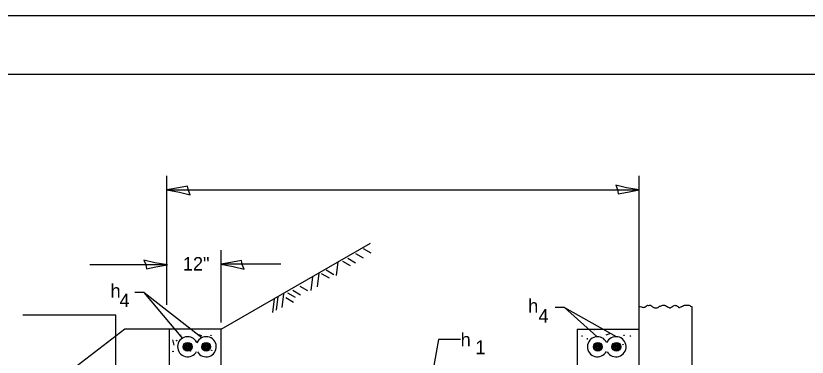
# Model space of a CAD drawing. Extents: x 2133490 to 2172050, y 2138301 to 2145980.
# Drawn here: x 2136576.6 to 2136915.5, y 2145528.1 to 2145674.5 of the extents above; entities that cross this region are included whole.
import ezdxf

# ---------------------------------------------------------------- set-up
doc = ezdxf.new("R2010")
doc.units = 0
for name, color, linetype in [('Level 40', 7, 'Continuous'), ('Level 63', 7, 'Continuous'), ('ROW_PR_Notes', 7, 'Continuous'), ('Sheets_50 Reference Boundary', 7, 'Continuous'), ('Sheets_General Details', 7, 'Continuous'), ('Sheets_Printer Plotting Border', 7, 'Continuous')]:
    doc.layers.add(name, color=color, linetype=linetype)

msp = doc.modelspace()

# ---------------------------------------------------------------- linework, layer by layer
at = {"layer": 'Level 40'}
for p, q in [((2136811.6, 2145549.38), (2136807.57, 2145549.38)), ((2136825.37, 2145536.91), (2136811.6, 2145549.38)), ((2136811.6, 2145549.38), (2136833.66, 2145536.91))]:
    msp.add_line(p, q, dxfattribs=at)
for centre, radius in [((2136824.26, 2145539.9), 0.0947), ((2136660.19, 2145537.43), 0.0947), ((2136819.09, 2145537.19), 0.0947), ((2136837.07, 2145537.43), 0.0947), ((2136839.78, 2145537.19), 0.0947), ((2136645.41, 2145535.22), 0.0947), ((2136650.19, 2145532.55), 1.89), ((2136649.16, 2145532.89), 0.473), ((2136650.19, 2145532.55), 1.42), ((2136650.19, 2145532.55), 0.947), ((2136649.85, 2145532.89), 0.473), ((2136650.19, 2145532.55), 0.473), ((2136651.21, 2145532.21), 0.473), ((2136658.13, 2145532.55), 1.89), ((2136657.11, 2145532.89), 0.473), ((2136658.13, 2145532.55), 1.42), ((2136658.13, 2145532.55), 0.947), ((2136657.79, 2145532.89), 0.473), ((2136658.13, 2145532.55), 0.473), ((2136659.16, 2145532.21), 0.473), ((2136825.81, 2145532.55), 1.89), ((2136824.79, 2145532.89), 0.473), ((2136825.81, 2145532.55), 1.42), ((2136825.81, 2145532.55), 0.947), ((2136825.47, 2145532.89), 0.473), ((2136825.81, 2145532.55), 0.473), ((2136826.84, 2145532.21), 0.473), ((2136833.76, 2145532.55), 1.89), ((2136832.73, 2145532.89), 0.473), ((2136832.39, 2145532.75), 0.0947), ((2136833.76, 2145532.55), 1.42), ((2136833.76, 2145532.55), 0.947), ((2136833.42, 2145532.89), 0.473), ((2136833.76, 2145532.55), 0.473), ((2136834.78, 2145532.21), 0.473), ((2136836.58, 2145533.49), 0.0947), ((2136643.93, 2145530.53), 0.0947), ((2136651.32, 2145530.78), 0.0947), ((2136660.44, 2145531.03), 0.0947)]:
    msp.add_circle(centre, radius, dxfattribs=at)
for centre, start, end in [((2136650.19, 2145532.55), 24.9941, 332.0982), ((2136658.13, 2145532.55), 209.5562, 156.8179), ((2136825.64, 2145532.54), 24.9941, 332.0982), ((2136833.59, 2145532.54), 209.5562, 156.8179)]:
    msp.add_arc(centre, 4.32, start, end, dxfattribs=at)
msp.add_spline([(2136843.44, 2145549.74), (2136844.46, 2145549.67), (2136845.07, 2145549.46), (2136845.8, 2145549.46), (2136846.14, 2145549.63), (2136846.75, 2145550.15), (2136847.1, 2145550.32), (2136847.53, 2145550.24), (2136848.35, 2145550.41), (2136849.17, 2145549.67), (2136849.73, 2145549.37), (2136850.46, 2145549.24), (2136850.98, 2145549.2), (2136851.45, 2145549.37), (2136852.14, 2145549.76), (2136852.44, 2145549.98), (2136852.7, 2145550.02), (2136853.65, 2145550.45), (2136854.3, 2145550.36), (2136854.82, 2145550.19), (2136855.51, 2145549.8), (2136856.41, 2145549.33), (2136856.67, 2145549.29), (2136857.1, 2145549.33), (2136857.54, 2145549.63), (2136858.27, 2145550.11), (2136858.78, 2145550.32), (2136859.43, 2145550.19), (2136860.08, 2145549.76), (2136860.21, 2145549.59), (2136860.47, 2145549.42), (2136861.03, 2145549.5), (2136861.55, 2145549.72), (2136862.54, 2145550.24), (2136863.31, 2145550.45), (2136864.09, 2145550.41), (2136864.87, 2145550.32), (2136865.56, 2145550.02), (2136866.2, 2145549.63)], degree=3, dxfattribs=at)
at = {"layer": 'Level 63'}
for p, q in [((2136664.52, 2145542.97), (2136664.52, 2145573.92)), ((2136641.48, 2145567.62), (2136608.33, 2145567.62)), ((2136690.03, 2145567.92), (2136664.36, 2145567.92)), ((2136619.38, 2145546.07), (2136579.57, 2145546.07)), ((2136619.38, 2145512.15), (2136619.38, 2145546.07))]:
    msp.add_line(p, q, dxfattribs=at)
for points in [[(2136651.29, 2145597.68), (2136650.47, 2145599.6), (2136650.16, 2145601.44), (2136646.29, 2145600.63), (2136641.29, 2145599.77), (2136646.62, 2145598.8)], [(2136833.47, 2145601.86), (2136834.28, 2145599.94), (2136834.59, 2145598.1), (2136838.46, 2145598.9), (2136843.46, 2145599.77), (2136838.13, 2145600.74)], [(2136631.48, 2145569.71), (2136632.3, 2145567.79), (2136632.61, 2145565.95), (2136636.48, 2145566.76), (2136641.48, 2145567.62), (2136636.15, 2145568.59)], [(2136674.36, 2145565.83), (2136673.54, 2145567.75), (2136673.23, 2145569.6), (2136669.36, 2145568.79), (2136664.36, 2145567.92), (2136669.69, 2145566.95)]]:
    msp.add_lwpolyline(points, close=True, dxfattribs=at)
at = {"layer": 'ROW_PR_Notes'}
for p, q in [((2136641.29, 2145550.55), (2136641.29, 2145605.77)), ((2136843.46, 2145542.97), (2136843.46, 2145605.77)), ((2136641.29, 2145599.77), (2136843.46, 2145599.77)), ((2136664.52, 2145540.13), (2136728.4, 2145577.01)), ((2136725.34, 2145574.71), (2136728.66, 2145572.75)), ((2136718.71, 2145570.49), (2136722.02, 2145568.53)), ((2136722.02, 2145572.6), (2136725.34, 2145570.64)), ((2136714.49, 2145568.98), (2136713.74, 2145563.1)), ((2136716.45, 2145569.28), (2136719.76, 2145567.32)), ((2136706.35, 2145564.16), (2136705.59, 2145558.28)), ((2136707.4, 2145564.01), (2136710.72, 2145562.04)), ((2136709.51, 2145565.51), (2136712.83, 2145563.55)), ((2136703.63, 2145562.5), (2136702.88, 2145556.62)), ((2136695.19, 2145556.77), (2136698.51, 2145554.81)), ((2136698.21, 2145558.58), (2136701.53, 2145556.62)), ((2136631.57, 2145555.78), (2136627.54, 2145555.78)), ((2136648.11, 2145536.05), (2136631.57, 2145555.78)), ((2136631.57, 2145555.78), (2136656.27, 2145536.46)), ((2136687.21, 2145553.15), (2136686.45, 2145547.27)), ((2136688.86, 2145554.05), (2136688.11, 2145548.18)), ((2136691.27, 2145555.26), (2136690.52, 2145549.38)), ((2136692.18, 2145553.6), (2136695.5, 2145551.65)), ((2136692.93, 2145555.71), (2136696.25, 2145553.75)), ((2136843.46, 2145540.16), (2136843.46, 2145549.63)), ((2136866.2, 2145287.36), (2136866.2, 2145549.63)), ((2136623.27, 2145540.13), (2136509.85, 2145453.03)), ((2136619.45, 2145532.59), (2136619.45, 2145541.04)), ((2136664.52, 2145540.13), (2136623.27, 2145540.13)), ((2136664.52, 2145540.13), (2136641.29, 2145540.13)), ((2136642.39, 2145287.36), (2136642.39, 2145540.13)), ((2136664.52, 2145521.19), (2136664.52, 2145540.13)), ((2136816.91, 2145540.13), (2136843.46, 2145540.13)), ((2136816.91, 2145540.13), (2136816.91, 2145521.19)), ((2136843.46, 2145350.79), (2136843.46, 2145540.16)), ((2136647.13, 2145537.68), (2136647.13, 2145537.43)), ((2136656.25, 2145537.19), (2136655.02, 2145537.68)), ((2136821.31, 2145536.2), (2136821.31, 2145535.71)), ((2136829.44, 2145537.68), (2136830.92, 2145538.17)), ((2136643.68, 2145535.45), (2136644.22, 2145533.27))]:
    msp.add_line(p, q, dxfattribs=at)
msp.add_lwpolyline([(2136767.02, 2145535.59), (2136757.55, 2145535.59), (2136753, 2145510.12)], dxfattribs=at)
at = {"layer": 'Sheets_50 Reference Boundary'}
msp.add_lwpolyline([(2136450.12, 2145649.45), (2138025.12, 2145649.45), (2138025.12, 2144649.46), (2136450.12, 2144649.46)], close=True, dxfattribs=at)
at = {"layer": 'Sheets_General Details'}
msp.add_line((2138050.12, 2145674.46), (2136350.12, 2145674.46), dxfattribs=at)
msp.add_lwpolyline([(2136450.12, 2145649.46), (2138025.12, 2145649.46), (2138025.12, 2144599.46), (2136450.12, 2144599.46)], close=True, dxfattribs=at)
at = {"layer": 'Sheets_Printer Plotting Border'}
msp.add_lwpolyline([(2136350.12, 2144574.46), (2138050.12, 2144574.46), (2138050.12, 2145674.46), (2136350.12, 2145674.46)], close=True, dxfattribs=at)

# ---------------------------------------------------------------- texts
at = {"layer": 'Level 63'}
msp.add_text('12"', height=5.8, dxfattribs=at).set_placement((2136648.13, 2145565.21))
at = {"layer": 'ROW_PR_Notes'}
for s, height, p in [('h ', 5.8, (2136617.16, 2145553.62)), ('4', 5.8, (2136621, 2145549.54)), ('h ', 5.8, (2136796, 2145547.18)), ('4', 5.8, (2136800.4, 2145542.88)), (' h ', 5.8, (2136764.9, 2145532.69)), ('1', 6, (2136773.32, 2145529.29))]:
    msp.add_text(s, height=height, dxfattribs=at).set_placement(p)

doc.saveas('drawing.dxf')
